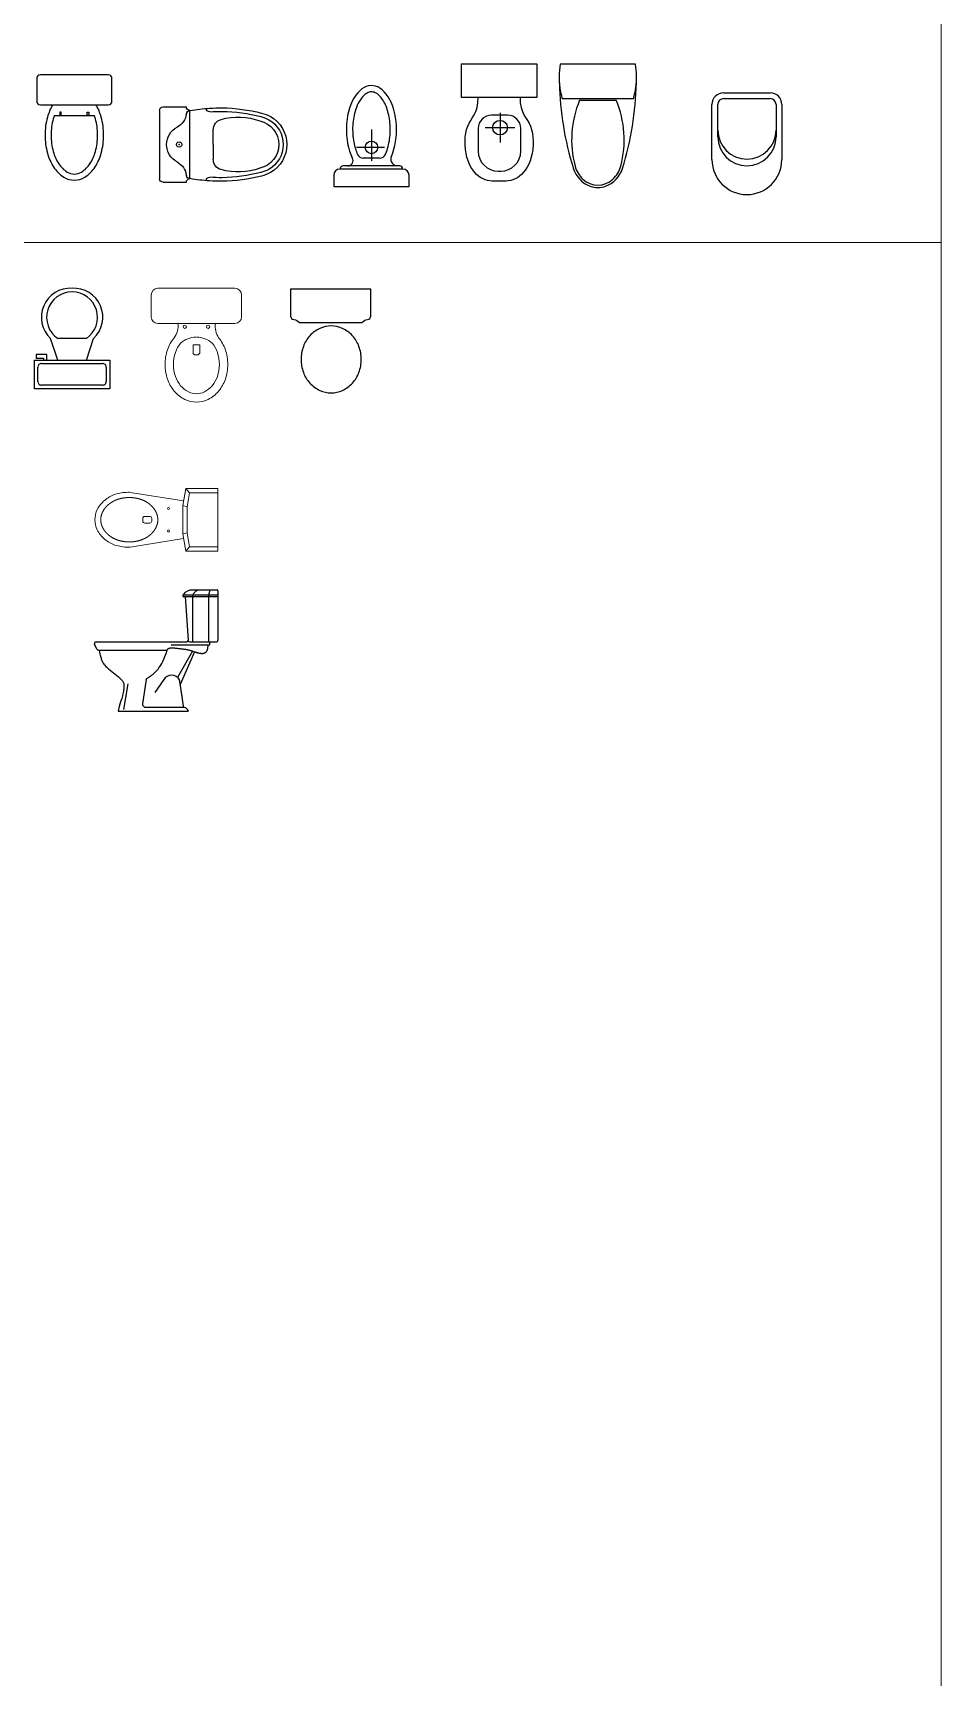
# Model space of a CAD drawing. Header units: inches. Extents: x 242965 to 445791, y 236206 to 423703.
# Drawn here: x 298588 to 304014, y 343374 to 353197 of the extents above; entities that cross this region are included whole.
import ezdxf

# ---------------------------------------------------------------- set-up
doc = ezdxf.new("R2010")
doc.units = ezdxf.units.IN
doc.header["$MEASUREMENT"] = 0
doc.layers.add('9', color=251, linetype='Continuous', lineweight=13)
doc.layers.add('e', color=96, linetype='Continuous', lineweight=5)
doc.layers.add('NOITHAT', color=8, linetype='Continuous')
doc.layers.add('THIET-BI', color=21, linetype='Continuous')

# ---------------------------------------------------------------- blocks, each defined once
blk = doc.blocks.new('A$C07EA1D67')
at = {"layer": 'NOITHAT', "linetype": 'Continuous'}
for p, q in [((0, 607.5), (0, 472.5)), ((427.5, 630), (22.5, 630)), ((450, 472.5), (450, 607.5)), ((22.5, 450), (427.5, 450)), ((147.2, 407.2), (138.4, 407.2)), ((138.4, 407.2), (138.4, 386.9)), ((147.2, 386.9), (147.2, 407.2)), ((302.6, 407.2), (311.4, 407.2)), ((302.6, 386.9), (302.6, 407.2)), ((311.4, 407.2), (311.4, 386.9)), ((105.4, 387), (344.6, 387)), ((138.4, 386.9), (147.2, 386.9)), ((311.4, 386.9), (302.6, 386.9))]:
    blk.add_line(p, q, dxfattribs=at)
for centre, radius, start, end in [((22.5, 607.5), 22.5, 90, 180), ((427.5, 607.5), 22.5, 0, 90), ((22.5, 472.5), 22.5, 180, 270), ((345.4, 300.5), 291.1, 149.09657, 164.92686), ((104.6, 300.5), 291.1, 15.07314, 30.90343), ((427.5, 472.5), 22.5, 270, 0), ((462.4, 269), 412.3, 164.92686, 180), ((462.4, 269), 376.3, 164.92686, 180), ((345.4, 300.5), 255.1, 160.17598, 164.92686), ((104.6, 300.5), 255.1, 15.07314, 19.82402), ((-12.4, 269), 376.3, 0, 15.07314), ((-12.4, 269), 412.3, 0, 15.07314), ((462.4, 269), 412.3, 180, 195.07314), ((462.4, 269), 376.3, 180, 195.07314), ((-12.4, 269), 376.3, 344.92686, 0), ((-12.4, 269), 412.3, 344.92686, 0), ((345.4, 237.5), 291.1, 195.07314, 213.03155), ((345.4, 237.5), 255.1, 195.07314, 213.03155), ((271.5, 189.4), 167, 213.03155, 237.50023), ((178.5, 189.4), 167, 302.49977, 326.96845), ((104.6, 237.5), 255.1, 326.96845, 344.92686), ((104.6, 237.5), 291.1, 326.96845, 344.92686), ((271.5, 189.4), 203, 213.03155, 237.50023), ((225, 116.4), 116.4, 237.50023, 270), ((225, 116.4), 80.4, 237.50023, 270), ((225, 116.4), 80.4, 270, 302.49977), ((225, 116.4), 116.4, 270, 302.49977), ((178.5, 189.4), 203, 302.49977, 326.96845)]:
    blk.add_arc(centre, radius, start, end, dxfattribs=at)
blk = doc.blocks.new('A$C34811E30')
at = {"layer": 'NOITHAT'}
for p, q in [((0, 428.6), (0, 21.4)), ((21.4, 450), (160.7, 450)), ((21.4, 450), (160.7, 450)), ((182.1, 21.4), (182.1, 428.6)), ((321.4, 225), (321.4, 313.1)), ((321.4, 225), (321.4, 310.7)), ((321.4, 225), (321.4, 139.3)), ((321.4, 225), (321.4, 136.9)), ((21.4, 0), (160.7, 0))]:
    blk.add_line(p, q, dxfattribs=at)
at = {"layer": 'NOITHAT', "extrusion": (0, 0, -1)}
for centre, major_axis, start_param, end_param in [((21.4, 428.6), (-15.2, 15.2), 5.497787, 7.068583), ((54.6, 423.4), (75.8, 75.8), 0.912244, 1.865091), ((54.6, 423.4), (75.8, 75.8), 0.912244, 1.865091), ((182.1, 450), (15.2, 15.2), 2.356194, 3.926991), ((182.1, 407.1), (15.2, 15.2), 4.053836, 5.497787), ((182.1, 407.1), (15.2, 15.2), 4.053836, 5.497787), ((362.9, -633.1), (-761.5, 761.5), 0.616735, 0.726828), ((299.9, 442), (-15.2, 15.2), 3.859232, 5.417668), ((375, -626.8), (757.6, 757.6), -0.855568, -0.785398), ((375, -626.8), (742.5, 742.5), -0.855568, -0.785398), ((470.4, 16.3), (-263.7, 263.7), 0.507456, 1.139683), ((349.5, -640), (-752, 752), 0.808894, 1.028291), ((349.5, -640), (-767.1, 767.1), 0.808894, 1.028291), ((567.9, 225), (136.4, 136.4), -0.562737, -0.261799), ((160.7, 225), (83.3, 83.3), 3.926991, 5.006683), ((160.7, 225), (83.3, 83.3), 3.926991, 5.006683), ((385.7, 313.1), (45.5, 45.5), 3.926991, 5.219845), ((567.9, 225), (102.3, 102.3), -0.562737, 0.785398), ((567.9, 225), (-121.2, 121.2), 1.008059, 1.308997), ((567.9, 225), (-121.2, 121.2), 1.308997, 2.356194), ((567.9, 225), (-136.4, 136.4), 1.308997, 2.356194), ((160.7, 225), (-83.3, 83.3), 4.418095, 5.497787), ((117.9, 225), (-11.4, 11.4), 5.497787, 8.63938), ((117.9, 225), (-11.4, 11.4), 5.497787, 8.63938), ((117.9, 225), (-11.4, 11.4), 2.356194, 5.497787), ((117.9, 225), (-11.4, 11.4), 2.356194, 5.497787), ((567.9, 225), (-102.3, 102.3), 2.356194, 3.70433), ((567.9, 225), (121.2, 121.2), 0.785398, 1.832596), ((567.9, 225), (136.4, 136.4), 0.785398, 1.832596), ((54.6, 26.6), (-75.8, 75.8), 1.276502, 2.229349), ((385.7, 136.9), (-45.5, 45.5), 4.204933, 5.497787), ((21.4, 21.4), (15.2, 15.2), 2.356194, 3.926991), ((182.1, 0), (-15.2, 15.2), 5.497787, 7.068583), ((182.1, 42.9), (15.2, 15.2), 2.356194, 3.800145), ((362.9, 1083.1), (761.5, 761.5), 2.414765, 2.524858), ((299.9, 8), (15.2, 15.2), 4.00711, 5.565546), ((375, 1076.8), (-757.6, 757.6), 3.926991, 3.997161), ((375, 1076.8), (-742.5, 742.5), 3.926991, 3.997161), ((470.4, 433.7), (263.7, 263.7), 2.00191, 2.634137), ((349.5, 1090), (-752, 752), 3.684098, 3.903495), ((349.5, 1090), (-767.1, 767.1), 3.684098, 3.903495), ((567.9, 225), (-121.2, 121.2), 3.403392, 3.70433), ((567.9, 225), (-136.4, 136.4), 3.403392, 3.70433)]:
    blk.add_ellipse(centre, major_axis=major_axis, ratio=1, start_param=start_param, end_param=end_param, dxfattribs=at)
at = {"layer": 'NOITHAT'}
blk.add_point((117.9, 225), dxfattribs=at)
blk.add_point((117.9, 225), dxfattribs=at)
blk = doc.blocks.new('A$C73212182')
at = {"layer": 'NOITHAT'}
for p, q in [((225, 339.5), (225, 152)), ((303.7, 232.8), (136.4, 232.8)), ((412.5, 103.7), (37.5, 103.7)), ((37.5, 103.7), (37.5, 103.7)), ((393.8, 122.4), (56.3, 122.4)), ((273.9, 169.1), (176.1, 169.1)), ((412.5, 103.7), (412.5, 103.7)), ((0, 66.2), (0, 0)), ((0, 0), (450, 0)), ((450, 0), (450, 66.2))]:
    blk.add_line(p, q, dxfattribs=at)
blk.add_circle((225, 232.8), 37.5, dxfattribs=at)
for centre, radius, start, end in [((37.5, 66.2), 37.5, 90, 180), ((56.3, 103.7), 18.8, 90, 180), ((83.6, 153.8), 31.3, 270.36155, 30.26893), ((176.1, 206.6), 37.5, 204.53644, 270), ((273.9, 206.6), 37.5, 270, 335.39081), ((381.5, 163.1), 41.1, 152.93446, 260.8462), ((393.8, 103.7), 18.8, 0, 90), ((412.5, 66.2), 37.5, 0, 90)]:
    blk.add_arc(centre, radius, start, end, dxfattribs=at)
blk.add_ellipse((225, 339.5), major_axis=(0, 262.5), ratio=0.571429, start_param=4.054981, end_param=8.558099, dxfattribs=at)
blk.add_open_spline([(308, 191), (308.9, 193), (309.8, 195.1), (321.3, 222), (329.3, 251.6), (338, 314.4), (338.7, 347.6), (332.5, 411.5), (325.7, 442.1), (306.3, 494.9), (293.7, 516.9), (271.4, 543.3), (262.2, 551.1), (244.7, 561.3), (236.6, 563.7), (221.1, 565), (213.5, 563.8), (196.8, 557), (187.8, 551.2), (169.6, 533.7), (160.5, 522), (143.9, 493.4), (136.4, 476.6), (121.1, 429.6), (115.1, 397.1), (111.3, 330.4), (113.4, 296.2), (124.4, 237.5), (132.3, 212.4), (142, 191)], degree=3, knots=[0.895376, 0.895376, 0.895376, 0.895376, 0.929709, 0.929709, 1.333856, 1.333856, 1.738003, 1.738003, 2.14215, 2.14215, 2.546297, 2.546297, 2.820895, 2.820895, 3.095493, 3.095493, 3.370091, 3.370091, 3.644689, 3.644689, 3.919287, 3.919287, 4.193885, 4.193885, 4.611492, 4.611492, 5.029098, 5.029098, 5.387582, 5.387582, 5.387582, 5.387582], dxfattribs=at)
blk = doc.blocks.new('A$C25366A43')
at = {"layer": 'NOITHAT'}
for p, q in [((0, 500.4), (0, 700.4)), ((0, 700.4), (450, 700.4)), ((450, 700.4), (450, 500.4)), ((450, 500.4), (0, 500.4)), ((98.2, 467.3), (100, 500.4)), ((350, 500.4), (351.8, 467.3)), ((66.5, 379.5), (76.6, 397)), ((76.6, 397), (85.8, 416.7)), ((85.8, 416.7), (93.2, 439.7)), ((93.2, 439.7), (98.2, 467.3)), ((274.9, 394.5), (180, 394.5)), ((230.6, 408.9), (230.6, 230.5)), ((351.8, 467.3), (356.8, 439.7)), ((356.8, 439.7), (364.2, 416.7)), ((364.2, 416.7), (373.4, 397)), ((373.4, 397), (383.5, 379.5)), ((25.9, 286.8), (30.8, 308.6)), ((30.8, 308.6), (37.7, 328.6)), ((37.7, 328.6), (46.3, 346.4)), ((46.3, 346.4), (56.2, 363)), ((56.2, 363), (66.5, 379.5)), ((100, 314.5), (100, 179.5)), ((141.4, 319.7), (319.8, 319.7)), ((354.9, 179.5), (354.9, 314.5)), ((383.5, 379.5), (393.8, 363)), ((393.8, 363), (403.7, 346.4)), ((403.7, 346.4), (412.3, 328.6)), ((412.3, 328.6), (419.2, 308.6)), ((419.2, 308.6), (424.1, 286.8)), ((21.5, 239.3), (22.8, 263.5)), ((21.9, 214.6), (21.5, 239.3)), ((24, 190.1), (21.9, 214.6)), ((22.8, 263.5), (25.9, 286.8)), ((424.1, 286.8), (427.2, 263.5)), ((428.1, 214.6), (426, 190.1)), ((427.2, 263.5), (428.5, 239.3)), ((428.5, 239.3), (428.1, 214.6)), ((27.7, 166.1), (24, 190.1)), ((32.9, 143.2), (27.7, 166.1)), ((39.6, 121.8), (32.9, 143.2)), ((47.7, 102), (39.6, 121.8)), ((57, 83.9), (47.7, 102)), ((402.3, 102), (393, 83.9)), ((410.4, 121.8), (402.3, 102)), ((417.1, 143.2), (410.4, 121.8)), ((422.3, 166.1), (417.1, 143.2)), ((426, 190.1), (422.3, 166.1)), ((67.3, 67.6), (57, 83.9)), ((78.4, 53), (67.3, 67.6)), ((90.3, 40.3), (78.4, 53)), ((102.8, 29.5), (90.3, 40.3)), ((115.6, 20.6), (102.8, 29.5)), ((128.8, 13.7), (115.6, 20.6)), ((142.1, 8.5), (128.8, 13.7)), ((155.6, 4.8), (142.1, 8.5)), ((169.3, 2.4), (155.6, 4.8)), ((183.1, 1), (169.3, 2.4)), ((197, 0.3), (183.1, 1)), ((211, 0), (197, 0.3)), ((225, 0), (211, 0)), ((220, 59.5), (234.9, 59.5)), ((239, 0), (225, 0)), ((253, 0.3), (239, 0)), ((266.9, 1), (253, 0.3)), ((280.7, 2.4), (266.9, 1)), ((294.4, 4.8), (280.7, 2.4)), ((307.9, 8.5), (294.4, 4.8)), ((321.2, 13.7), (307.9, 8.5)), ((334.4, 20.6), (321.2, 13.7)), ((347.2, 29.5), (334.4, 20.6)), ((359.7, 40.3), (347.2, 29.5)), ((371.5, 53), (359.7, 40.3)), ((382.7, 67.6), (371.5, 53)), ((393, 83.9), (382.7, 67.6))]:
    blk.add_line(p, q, dxfattribs=at)
blk.add_circle((230.6, 319.7), 43.7, dxfattribs=at)
for centre, radius, start, end in [((180, 314.5), 80, 90, 180), ((274.9, 314.5), 80, 0, 90), ((220, 179.5), 120, 180, 270), ((234.9, 179.5), 120, 270, 0)]:
    blk.add_arc(centre, radius, start, end, dxfattribs=at)
blk = doc.blocks.new('A$C748E2B85')
at = {"layer": 'NOITHAT', "linetype": 'Continuous'}
for p, q in [((454.9, 729.4), (4.9, 729.4)), ((443.4, 523.1), (16.4, 523.1)), ((120.2, 513.6), (339.6, 513.6))]:
    blk.add_line(p, q, dxfattribs=at)
at = {"layer": 'NOITHAT'}
for p, q in [((460.6, 678.3), (454.9, 729.4)), ((455.1, 575), (460.6, 625.3)), ((460.6, 625.3), (460.6, 678.3)), ((443.4, 523.1), (455.1, 575))]:
    blk.add_line(p, q, dxfattribs=at)
at = {"layer": 'NOITHAT', "linetype": 'Continuous'}
for start, end in [(170.53768, 187.73995), (187.73995, 195.82198)]:
    blk.add_arc((470.7, 651.8), 472.2, start, end, dxfattribs=at)
at = {"layer": 'NOITHAT'}
for centre, radius, start, end in [((1857.3, 657.6), 1857.7, 181.22237, 197.24774), ((-1397.5, 657.6), 1857.7, 342.75226, 358.77763), ((686.7, 277.5), 613.7, 157.37374, 194.77857), ((-226.9, 277.5), 613.7, 345.22143, 22.62626), ((242.3, 156.2), 166.7, 197.24774, 249.54761), ((253.6, 163.3), 165.8, 194.77857, 226.85426), ((217.5, 156.2), 166.7, 290.45239, 342.75226), ((206.2, 163.3), 165.8, 313.14574, 345.22143), ((229.9, 138), 131.2, 226.85426, 313.14574), ((229.9, 122.9), 131.2, 249.54761, 290.45239)]:
    blk.add_arc(centre, radius, start, end, dxfattribs=at)
blk = doc.blocks.new('A$C1E8A716F')
at = {"layer": 'NOITHAT'}
for p, q in [((69.6, 608), (347.8, 608)), ((0, 208.7), (0, 538.4)), ((34.8, 345.7), (34.8, 538.4)), ((34.8, 385.4), (34.8, 538.4)), ((69.6, 573.2), (347.8, 573.2)), ((69.6, 573.2), (347.8, 573.2)), ((382.6, 538.4), (382.6, 345.7)), ((382.6, 538.4), (382.6, 385.4)), ((417.4, 538.4), (417.4, 208.7))]:
    blk.add_line(p, q, dxfattribs=at)
for centre, radius, start, end in [((69.6, 538.4), 69.6, 90, 180), ((347.8, 538.4), 69.6, 0, 90), ((69.6, 538.4), 34.8, 90, 180), ((69.6, 538.4), 34.8, 90, 180), ((347.8, 538.4), 34.8, 0, 90), ((347.8, 538.4), 34.8, 0, 90), ((208.7, 385.4), 173.9, 180, 0), ((208.7, 345.7), 173.9, 180, 0), ((208.7, 208.7), 208.7, 180, 0)]:
    blk.add_arc(centre, radius, start, end, dxfattribs=at)
blk = doc.blocks.new('A$C0EED08DF')
at = {"layer": 'THIET-BI'}
blk.add_lwpolyline([(236.8, 420), (426.8, 420, -0.204745), (460, 439.3, 0.414214), (480, 459.3), (480, 619.3), (0, 619.3), (0, 459.3, 0.414214), (20, 439.3, -0.204745), (53.2, 420), (243.2, 420)], format="xyb", dxfattribs=at)
blk.add_lwpolyline([(63.2, 200, 0.089446), (77.2, 122.5, 0.094273), (115.9, 58.6, 0.102013), (175.3, 14.9, 0.108254), (243.2, 0, 0.108254), (311.1, 14.9, 0.102013), (370.5, 58.6, 0.094273), (409.2, 122.5, 0.089446), (423.2, 200, 0.089446), (409.2, 277.5, 0.094273), (370.5, 341.4, 0.102013), (311.1, 385.1, 0.108254), (243.2, 400, 0.108254), (175.3, 385.1, 0.102013), (115.9, 341.4, 0.094273), (77.2, 277.5, 0.089446)], format="xyb", close=True, dxfattribs=at)
blk = doc.blocks.new('A$C40450503')
at = {"layer": 'THIET-BI'}
for p, q in [((139.3, 171.4), (96.4, 300)), ((310.7, 300), (139.3, 300)), ((310.7, 171.4), (353.6, 300)), ((75, 203.6), (10.7, 203.6)), ((10.7, 203.6), (10.7, 182.1)), ((75, 171.4), (75, 203.6)), ((0, 171.4), (450, 171.4)), ((0, 0), (0, 171.4)), ((10.7, 182.1), (53.6, 182.1)), ((42.9, 150), (407.1, 150)), ((53.6, 182.1), (53.6, 171.4)), ((428.6, 128.6), (428.6, 42.9)), ((450, 171.4), (450, 0)), ((407.1, 21.4), (42.9, 21.4)), ((450, 0), (0, 0))]:
    blk.add_line(p, q, dxfattribs=at)
blk.add_lwpolyline([(21.4, 42.9), (21.4, 128.6)], dxfattribs=at)
for centre, radius, start, end in [((214.8, 426.8), 173.5, 86.62, 226.98278), ((235.2, 426.8), 173.5, 313.0172, 93.38), ((225.8, 425.9), 152.7, 90.3, 235.49457), ((224.2, 425.9), 152.7, 304.5054, 89.7), ((40.2, 131.2), 18.9, 81.8699, 188.1301), ((409.8, 131.2), 18.9, 351.8699, 98.1301), ((40.2, 40.2), 18.9, 171.8699, 278.1301), ((409.8, 40.2), 18.9, 261.8699, 8.1301)]:
    blk.add_arc(centre, radius, start, end, dxfattribs=at)
blk = doc.blocks.new('WC-P01')
at = {"linetype": 'Continuous'}
for p, q in [((-230, 0), (230, 0)), ((-270, -40), (-270, -170)), ((270, -40), (270, -170)), ((-230, -210), (230, -210)), ((-111.4, -210), (-111.4, -210)), ((-20, -337.8), (20, -337.8)), ((-20, -337.8), (-20, -385.7)), ((-18.5, -389.3), (-10.5, -397.3)), ((10.5, -397.3), (18.5, -389.3)), ((20, -337.8), (20, -385.7)), ((-10.5, -397.3), (10.5, -397.3))]:
    blk.add_line(p, q, dxfattribs=at)
for points in [[(-111.4, -210, -0.215497), (-132.6, -295.9, 0.09084), (-172.8, -367.1, 0.083285), (-187.5, -455, 0.083285), (-172.8, -542.9, 0.09084), (-132.6, -614.1, 0.104065), (-70, -663.6, 0.115836), (0, -680, 0.115836), (70, -663.6, 0.104065), (132.6, -614.1, 0.09084), (172.8, -542.9, 0.083285), (187.5, -455, 0.083285)], [(-1.8, -291.3, 0.171753), (-94.2, -327.9, 0.09084), (-125.5, -383.5, 0.083285), (-137.5, -455, 0.083285), (-125.5, -526.5, 0.09084), (-94.2, -582.1, 0.104065), (-47.7, -618.8, 0.115836), (0, -630, 0.115836)], [(1.8, -291.3, -0.171753), (94.2, -327.9, -0.09084), (125.5, -383.5, -0.083285), (137.5, -455, -0.083285), (125.5, -526.5, -0.09084), (94.2, -582.1, -0.104065), (47.7, -618.8, -0.115836), (0, -630, -0.115836)], [(187.5, -455, 0.083285), (172.8, -367.1, 0.09084), (132.6, -295.9, -0.156524), (111.4, -210)]]:
    blk.add_lwpolyline(points, format="xyb", dxfattribs=at)
at = {"color": 2, "linetype": 'Continuous'}
for points in [[(-70, -246.4), (-70, -246.4, 0.104065)], [(70, -246.4), (70, -246.4, 0.115836)]]:
    blk.add_lwpolyline(points, format="xyb", dxfattribs=at)
at = {"linetype": 'Continuous'}
for centre in [(-70, -230), (70, -230)]:
    blk.add_circle(centre, 10, dxfattribs=at)
for centre, radius, start, end in [((-230, -40), 40, 90, 180), ((230, -40), 40, 0, 90), ((-230, -170), 40, 180, 270), ((230, -170), 40, 270, 0), ((-15, -385.7), 5, 180, 225), ((15, -385.7), 5, 315, 0)]:
    blk.add_arc(centre, radius, start, end, dxfattribs=at)
blk = doc.blocks.new('A$C0EF13225')
at = {"layer": 'THIET-BI'}
for p, q in [((528.6, 695), (528.6, 685)), ((528.6, 695), (738.6, 695)), ((573.3, 725), (733.6, 725)), ((588.6, 415), (588.6, 695)), ((683.6, 415), (683.6, 695)), ((528.6, 685), (738.6, 685)), ((542.3, 685), (560.3, 424.3)), ((14.6, 370.8), (0.9, 400.8)), ((10, 415), (550.2, 415)), ((458.6, 398), (689.6, 398)), ((570.3, 415), (728.6, 415)), ((689.6, 398), (689.6, 415)), ((23.7, 365), (434.6, 365)), ((200.1, 163.2), (174.5, 11.3)), ((309.5, 190), (286.9, 44)), ((306.9, 24), (534.4, 24)), ((553.6, 15), (560.3, 0)), ((141.8, 0), (560.3, 0))]:
    blk.add_line(p, q, dxfattribs=at)
for points in [[(533.6, 695), (545.6, 711), (558.6, 720), (573.3, 725)], [(588.6, 695), (590.4, 698.1), (592, 700.9), (593.6, 703.2), (595.1, 705.3), (596.4, 707), (597.7, 708.6), (598.9, 709.9), (600, 711.2), (601, 712.3), (602.1, 713.4), (603.1, 714.4), (604, 715.4), (605, 716.3), (605.9, 717.2), (606.9, 718), (607.9, 718.8), (608.9, 719.7), (610.2, 720.6), (611.7, 721.6), (613.7, 723), (616.4, 724.7), (616.9, 725)], [(683.6, 695), (691.4, 725)], [(738.6, 720), (738.6, 425)], [(434.6, 365), (436, 367.4), (437.1, 369.3), (438.2, 370.8), (439, 372), (439.8, 372.9), (440.5, 373.6), (441.2, 374.1), (441.8, 374.6), (442.5, 375), (443.2, 375.3), (443.9, 375.7), (444.6, 376), (445.4, 376.3), (446.2, 376.6), (447, 376.9), (447.9, 377.2), (448.8, 377.5), (449.7, 377.8), (450.7, 378.1), (451.6, 378.5), (452.7, 378.8), (453.7, 379), (454.8, 379.3), (455.9, 379.5), (457, 379.7), (458.3, 379.8), (459.7, 379.8), (461.3, 379.8), (463.1, 379.8), (465.2, 379.6), (467.8, 379.4), (470.7, 379.2), (474.1, 378.8), (478, 378.4), (482.1, 377.9), (486.5, 377.4), (491.1, 376.9), (495.7, 376.4), (500.3, 375.8), (504.9, 375.3), (509.3, 374.8), (513.6, 374.4), (517.8, 373.9), (521.8, 373.5), (525.8, 373.1), (529.6, 372.6), (533.5, 372.2), (537.2, 371.7), (541, 371.1), (544.7, 370.6), (548.4, 370), (552, 369.3), (555.7, 368.6), (559.4, 367.8), (563, 367), (566.7, 366), (570.4, 365), (574.1, 363.8), (577.7, 362.7), (581.2, 361.5), (584.5, 360.4), (598.8, 355.5), (600, 355.2), (601.8, 354.6), (603.4, 354.1), (605, 353.6), (606.6, 353.2), (608.2, 352.7), (609.9, 352.2), (611.6, 351.6), (613.4, 351.1), (615.1, 350.5), (617, 350), (618.8, 349.5), (620.7, 349), (622.6, 348.5), (624.4, 348.1), (626.3, 347.7), (628.2, 347.4), (630.1, 347.1), (632, 346.9), (633.9, 346.6), (635.8, 346.5), (637.7, 346.3), (639.7, 346.2), (641.6, 346.2), (643.6, 346.1), (645.6, 346.2), (647.5, 346.3), (649.5, 346.5), (651.5, 346.8), (653.4, 347.2), (655.3, 347.7), (657.2, 348.3), (659.1, 349), (660.9, 349.8), (662.7, 350.8), (664.5, 351.8), (666.2, 353), (667.8, 354.3), (669.4, 355.8), (670.9, 357.7), (672.4, 360.2), (673.9, 363.7), (675.5, 368.3), (677.1, 374.4), (678.9, 382.2), (681.3, 398)], [(28.6, 365), (31.1, 353.8), (33.3, 344.2), (35.1, 336.1), (36.8, 329.1), (38.3, 323), (39.8, 317.6), (41.3, 312.6), (43, 307.8), (44.9, 302.9), (47.1, 297.8), (49.8, 292.6), (53.2, 287.1), (57.3, 281.2), (62.3, 275), (68.4, 268.4), (75.7, 261.3), (84.2, 253.6), (93.6, 245.6), (103.7, 237.4), (114.1, 229.1), (124.4, 220.9), (134.3, 213.1), (143.4, 205.7), (151.4, 198.9), (158, 192.9), (163.2, 187.5), (167.4, 182.7), (170.5, 178.4), (172.7, 174.3), (174.3, 170.3), (175.3, 166.4), (175.9, 162.4), (176.3, 158.2), (176.5, 153.7), (176.5, 149), (176.2, 143.9), (175.8, 138.6), (175.3, 132.9), (174.5, 126.8), (173.7, 120.3), (172.5, 113.2), (170.8, 104.4), (167.9, 92.7), (163.4, 76.9), (156.8, 55.7), (147.5, 27.8), (141.8, 0)], [(309.5, 190), (310.6, 191.6), (312.4, 193.4), (314.6, 195.4), (317.3, 197.4), (320.2, 199.5), (323.3, 201.6), (326.4, 203.7), (329.4, 205.7), (332.2, 207.7), (334.9, 209.5), (337.6, 211.4), (340.1, 213.2), (342.8, 215.2), (345.5, 217.3), (348.3, 219.6), (351.4, 222.2), (354.7, 225), (358.3, 228.2), (362.2, 231.9), (366.3, 236), (370.7, 240.8), (375.4, 246.1), (380.4, 252.2), (385.6, 259.1), (391.2, 266.8), (397, 275.7), (403, 285.8), (409.1, 297.6), (415.4, 311.1), (421.8, 326.7), (428.2, 344.6), (434.6, 365)], [(586.1, 359.9), (497, 202.6)], [(598.8, 355.5), (513.2, 160.6)]]:
    blk.add_lwpolyline(points, dxfattribs=at)
for points in [[(550.2, 415, 0.434528), (560.2, 425.7, 0.434528)], [(728.6, 415, 0.414214), (738.6, 425, 0.414214)], [(533.3, 24), (532.9, 26.8), (532.5, 30.2), (531.9, 34.2), (531.3, 38.5), (530.7, 43.2), (530.1, 47.9), (529.4, 52.7), (528.7, 57.4), (528.1, 61.8), (527.5, 66), (526.9, 70.1), (526.4, 74), (525.8, 77.7), (525.3, 81.4), (524.8, 84.9), (524.3, 88.5), (523.8, 91.9), (523.2, 95.4), (522.7, 98.8), (522.2, 102.2), (521.7, 105.6), (521.2, 108.9), (520.7, 112.2), (520.2, 115.5), (519.7, 118.7), (519.2, 121.9), (518.7, 125.1), (518.3, 128.2), (517.8, 131.2), (517.3, 134.2), (516.9, 137.2), (516.4, 140.1), (516, 142.9), (515.5, 145.7), (515.1, 148.4), (514.7, 151.1), (514.3, 153.7), (513.9, 156.3), (513.5, 158.8), (513.1, 161.2), (512.7, 163.6), (512.4, 165.9), (512, 168.2), (511.7, 170.4), (511.3, 172.5), (511, 174.6), (510.7, 176.6), (510.4, 178.5), (510.1, 180.4), (509.8, 182.2), (509.5, 184), (509.2, 185.8), (508.5, 188.2, 0.5834), (415.1, 189.2), (361.4, 112)]]:
    blk.add_lwpolyline(points, format="xyb", dxfattribs=at)
for centre, radius, start, end in [((733.6, 720), 5, 0, 90), ((10, 405), 10, 90, 204.53773), ((570.3, 425), 10, 183.94519, 270), ((23.7, 375), 10, 204.53773, 270), ((306.9, 44), 20, 180, 270), ((530, -10.2), 34.5, 46.95944, 82.7093)]:
    blk.add_arc(centre, radius, start, end, dxfattribs=at)
blk = doc.blocks.new('WC-P04')
at = {"linetype": 'Continuous'}
for p, q in [((-197.5, 444), (177.5, 444)), ((-197.5, 444), (-197.5, 252)), ((-171.5, 274), (-171.5, 444)), ((151.5, 274), (151.5, 444)), ((177.5, 444), (177.5, 252)), ((-171.5, 274), (-197.5, 252)), ((-95.1, 234.8), (-197.5, 252)), ((-87.3, 259.9), (-171.5, 274)), ((-87.3, 259.9), (-95.1, 234.8)), ((-95.1, 234.8), (75.1, 234.8)), ((-88.3, 260), (69, 260)), ((67.4, 259.9), (75.1, 234.8)), ((69, 260), (151.5, 274)), ((75.1, 234.8), (177.5, 252)), ((151.5, 274), (177.5, 252)), ((-30, 37.2), (-30, 7.2)), ((-18, 49.2), (-2, 49.2)), ((10, 37.2), (10, 7.2)), ((-18, -4.8), (-2, -4.8))]:
    blk.add_line(p, q, dxfattribs=at)
for points in [[(-173.4, -79.7), (-122.6, 239.4)], [(153.4, -79.7), (102.7, 239.4)]]:
    blk.add_lwpolyline(points, dxfattribs=at)
at = {"linetype": 'Continuous', "flags": 128}
blk.add_lwpolyline([(46.2, -239.4), (46.9, -238.9), (47.6, -238.5), (48.4, -238), (49.1, -237.5), (49.9, -237.1), (50.6, -236.6), (51.3, -236.1), (52.1, -235.6), (52.8, -235.1), (53.5, -234.6), (54.2, -234), (55, -233.5), (55.7, -233), (56.4, -232.5), (57.1, -231.9), (57.8, -231.4), (58.5, -230.8), (59.2, -230.3), (60, -229.7), (60.7, -229.2), (61.4, -228.6), (62.1, -228), (62.8, -227.4), (63.4, -226.9), (64.1, -226.3), (64.8, -225.7), (65.5, -225.1), (66.2, -224.5), (66.9, -223.9), (67.5, -223.2), (68.2, -222.6), (68.9, -222), (69.6, -221.4), (70.2, -220.7), (70.9, -220.1), (71.5, -219.4), (72.2, -218.8), (72.8, -218.1), (73.5, -217.5), (74.1, -216.8), (74.8, -216.2), (75.4, -215.5), (76.1, -214.8), (76.7, -214.1), (77.3, -213.4), (77.9, -212.8), (78.6, -212.1), (79.2, -211.4), (79.8, -210.7), (80.4, -210), (81, -209.2), (81.6, -208.5), (82.2, -207.8), (82.8, -207.1), (83.4, -206.4), (84, -205.6), (84.5, -204.9), (85.1, -204.2), (85.7, -203.4), (86.3, -202.7), (86.8, -201.9), (87.4, -201.2), (87.9, -200.4), (88.5, -199.6), (89, -198.9), (89.6, -198.1), (90.1, -197.3), (90.7, -196.6), (91.2, -195.8), (91.7, -195), (92.2, -194.2), (92.8, -193.4), (93.3, -192.6), (93.8, -191.8), (94.3, -191), (94.8, -190.2), (95.3, -189.4), (95.8, -188.6), (96.3, -187.8), (96.8, -186.9), (97.2, -186.1), (97.7, -185.3), (98.2, -184.5), (98.7, -183.6), (99.1, -182.8), (99.6, -181.9), (100, -181.1), (100.5, -180.2), (100.9, -179.4), (101.4, -178.5), (101.8, -177.7), (102.2, -176.8), (102.7, -175.9), (103.1, -175.1), (103.5, -174.2), (103.9, -173.3), (104.3, -172.4), (104.7, -171.5), (105.1, -170.7), (105.5, -169.8), (105.9, -168.9), (106.3, -168), (106.7, -167.1), (107.1, -166.2), (107.5, -165.2), (107.8, -164.3), (108.2, -163.4), (108.6, -162.5), (108.9, -161.6), (109.3, -160.6), (109.6, -159.7), (110, -158.8), (110.3, -157.9), (110.6, -156.9), (111, -156), (111.3, -155), (111.6, -154.1), (111.9, -153.1), (112.3, -152.2), (112.6, -151.2), (112.9, -150.2), (113.2, -149.3), (113.5, -148.3), (113.8, -147.3), (114, -146.4), (114.3, -145.4), (114.6, -144.4), (114.9, -143.4), (115.1, -142.4), (115.4, -141.5), (115.7, -140.5), (115.9, -139.5), (116.2, -138.5), (116.4, -137.5), (116.7, -136.5), (116.9, -135.5), (117.1, -134.5), (117.4, -133.5), (117.6, -132.5), (117.8, -131.4), (118, -130.4), (118.2, -129.4), (118.4, -128.4), (118.6, -127.4), (118.8, -126.3), (119, -125.3), (119.2, -124.3), (119.4, -123.3), (119.6, -122.2), (119.7, -121.2), (119.9, -120.2), (120.1, -119.1), (120.2, -118.1), (120.4, -117), (120.5, -116), (120.7, -115), (120.8, -113.9), (120.9, -112.9), (121.1, -111.8), (121.2, -110.8), (121.3, -109.7), (121.4, -108.7), (121.5, -107.6), (121.6, -106.6), (121.7, -105.5), (121.8, -104.5), (121.9, -103.4), (122, -102.4), (122.1, -101.3), (122.1, -100.2), (122.2, -99.2), (122.3, -98.1), (122.3, -97.1), (122.4, -96), (122.4, -94.9), (122.5, -93.9), (122.5, -92.8), (122.5, -91.8), (122.6, -90.7), (122.6, -89.6), (122.6, -88.6), (122.6, -87.5), (122.6, -86.4), (122.6, -85.4), (122.6, -84.3), (122.6, -83.2), (122.6, -82.2), (122.6, -81.1), (122.6, -80.1), (122.5, -79), (122.5, -77.9), (122.5, -76.9), (122.4, -75.8), (122.4, -74.7), (122.3, -73.7), (122.3, -72.6), (122.2, -71.6), (122.1, -70.5), (122.1, -69.4), (122, -68.4), (121.9, -67.3), (121.8, -66.3), (121.7, -65.2), (121.6, -64.2), (121.5, -63.1), (121.4, -62.1), (121.3, -61), (121.2, -60), (121.1, -58.9), (120.9, -57.9), (120.8, -56.8), (120.7, -55.8), (120.5, -54.7), (120.4, -53.7), (120.2, -52.7), (120.1, -51.6), (119.9, -50.6), (119.7, -49.5), (119.6, -48.5), (119.4, -47.5), (119.2, -46.5), (119, -45.4), (118.8, -44.4), (118.6, -43.4), (118.4, -42.4), (118.2, -41.3), (118, -40.3), (117.8, -39.3), (117.6, -38.3), (117.4, -37.3), (117.1, -36.3), (116.9, -35.3), (116.7, -34.3), (116.4, -33.3), (116.2, -32.3), (115.9, -31.3), (115.7, -30.3), (115.4, -29.3), (115.1, -28.3), (114.9, -27.3), (114.6, -26.3), (114.3, -25.3), (114, -24.4), (113.8, -23.4), (113.5, -22.4), (113.2, -21.5), (112.9, -20.5), (112.6, -19.5), (112.3, -18.6), (111.9, -17.6), (111.6, -16.7), (111.3, -15.7), (111, -14.8), (110.6, -13.8), (110.3, -12.9), (110, -12), (109.6, -11), (109.3, -10.1), (108.9, -9.2), (108.6, -8.2), (108.2, -7.3), (107.8, -6.4), (107.5, -5.5), (107.1, -4.6), (106.7, -3.7), (106.3, -2.8), (105.9, -1.9), (105.5, -1), (105.1, -0.1), (104.7, 0.8), (104.3, 1.7), (103.9, 2.6), (103.5, 3.4), (103.1, 4.3), (102.7, 5.2), (102.2, 6.1), (101.8, 6.9), (101.4, 7.8), (100.9, 8.6), (100.5, 9.5), (100, 10.3), (99.6, 11.2), (99.1, 12), (98.7, 12.9), (98.2, 13.7), (97.7, 14.5), (97.2, 15.4), (96.8, 16.2), (96.3, 17), (95.8, 17.8), (95.3, 18.7), (94.8, 19.5), (94.3, 20.3), (93.8, 21.1), (93.3, 21.9), (92.8, 22.7), (92.2, 23.5), (91.7, 24.3), (91.2, 25), (90.7, 25.8), (90.1, 26.6), (89.6, 27.4), (89, 28.1), (88.5, 28.9), (87.9, 29.7), (87.4, 30.4), (86.8, 31.2), (86.3, 31.9), (85.7, 32.7), (85.1, 33.4), (84.5, 34.2), (84, 34.9), (83.4, 35.6), (82.8, 36.3), (82.2, 37.1), (81.6, 37.8), (81, 38.5), (80.4, 39.2), (79.8, 39.9), (79.2, 40.6), (78.6, 41.3), (77.9, 42), (77.3, 42.7), (76.7, 43.4), (76.1, 44.1), (75.4, 44.7), (74.8, 45.4), (74.1, 46.1), (73.5, 46.7), (72.8, 47.4), (72.2, 48.1), (71.5, 48.7), (70.9, 49.3), (70.2, 50), (69.6, 50.6), (68.9, 51.3), (68.2, 51.9), (67.5, 52.5), (66.9, 53.1), (66.2, 53.7), (65.5, 54.3), (64.8, 54.9), (64.1, 55.5), (63.4, 56.1), (62.8, 56.7), (62.1, 57.3), (61.4, 57.9), (60.7, 58.4), (60, 59), (59.2, 59.5), (58.5, 60.1), (57.8, 60.6), (57.1, 61.2), (56.4, 61.7), (55.7, 62.3), (55, 62.8), (54.2, 63.3), (53.5, 63.8), (52.8, 64.3), (52.1, 64.8), (51.3, 65.3), (50.6, 65.8), (49.9, 66.3), (49.1, 66.8), (48.4, 67.3), (47.6, 67.7), (46.9, 68.2), (46.2, 68.7), (45.4, 69.1), (44.7, 69.6), (43.9, 70), (43.2, 70.4), (42.4, 70.9), (41.7, 71.3), (40.9, 71.7), (40.2, 72.1), (39.4, 72.5), (38.6, 72.9), (37.9, 73.3), (37.1, 73.7), (36.4, 74.1), (35.6, 74.4), (34.8, 74.8), (34.1, 75.2), (33.3, 75.5), (32.5, 75.9), (31.8, 76.2), (31, 76.5), (30.2, 76.8), (29.5, 77.2), (28.7, 77.5), (27.9, 77.8), (27.1, 78.1), (26.4, 78.4), (25.6, 78.7), (24.8, 79), (24, 79.2), (23.2, 79.5), (22.5, 79.8), (21.7, 80), (20.9, 80.3), (20.1, 80.5), (19.3, 80.7), (18.6, 81), (17.8, 81.2), (17, 81.4), (16.2, 81.6), (15.4, 81.8), (14.6, 82), (13.8, 82.2), (13, 82.4), (12.3, 82.6), (11.5, 82.8), (10.7, 82.9), (9.9, 83.1), (9.1, 83.3), (8.3, 83.4), (7.5, 83.5), (6.7, 83.7), (5.9, 83.8), (5.1, 83.9), (4.3, 84), (3.5, 84.2), (2.8, 84.3), (2, 84.4), (1.2, 84.5), (0.4, 84.5), (-0.4, 84.6), (-1.2, 84.7), (-2, 84.8), (-2.8, 84.8), (-3.6, 84.9), (-4.4, 84.9), (-5.2, 85), (-6, 85), (-6.8, 85), (-7.6, 85), (-8.4, 85.1), (-9.2, 85.1), (-10, 85.1), (-10.8, 85.1), (-11.6, 85.1), (-12.4, 85), (-13.2, 85), (-14, 85), (-14.8, 85), (-15.6, 84.9), (-16.4, 84.9), (-17.1, 84.8), (-17.9, 84.8), (-18.7, 84.7), (-19.5, 84.6), (-20.3, 84.5), (-21.1, 84.5), (-21.9, 84.4), (-22.7, 84.3), (-23.5, 84.2), (-24.3, 84), (-25.1, 83.9), (-25.9, 83.8), (-26.7, 83.7), (-27.5, 83.5), (-28.3, 83.4), (-29.1, 83.3), (-29.8, 83.1), (-30.6, 82.9), (-31.4, 82.8), (-32.2, 82.6), (-33, 82.4), (-33.8, 82.2), (-34.6, 82), (-35.4, 81.8), (-36.2, 81.6), (-36.9, 81.4), (-37.7, 81.2), (-38.5, 81), (-39.3, 80.7), (-40.1, 80.5), (-40.9, 80.3), (-41.6, 80), (-42.4, 79.8), (-43.2, 79.5), (-44, 79.2), (-44.8, 79), (-45.5, 78.7), (-46.3, 78.4), (-47.1, 78.1), (-47.9, 77.8), (-48.6, 77.5), (-49.4, 77.2), (-50.2, 76.8), (-51, 76.5), (-51.7, 76.2), (-52.5, 75.9), (-53.3, 75.5), (-54, 75.2), (-54.8, 74.8), (-55.6, 74.4), (-56.3, 74.1), (-57.1, 73.7), (-57.8, 73.3), (-58.6, 72.9), (-59.4, 72.5), (-60.1, 72.1), (-60.9, 71.7), (-61.6, 71.3), (-62.4, 70.9), (-63.1, 70.4), (-63.9, 70), (-64.6, 69.6), (-65.4, 69.1), (-66.1, 68.7), (-66.9, 68.2), (-67.6, 67.7), (-68.3, 67.3), (-69.1, 66.8), (-69.8, 66.3), (-70.6, 65.8), (-71.3, 65.3), (-72, 64.8), (-72.7, 64.3), (-73.5, 63.8), (-74.2, 63.3), (-74.9, 62.8), (-75.6, 62.3), (-76.4, 61.7), (-77.1, 61.2), (-77.8, 60.6), (-78.5, 60.1), (-79.2, 59.5), (-79.9, 59), (-80.6, 58.4), (-81.3, 57.9), (-82, 57.3), (-82.7, 56.7), (-83.4, 56.1), (-84.1, 55.5), (-84.8, 54.9), (-85.5, 54.3), (-86.2, 53.7), (-86.8, 53.1), (-87.5, 52.5), (-88.2, 51.9), (-88.9, 51.3), (-89.5, 50.6), (-90.2, 50), (-90.8, 49.3), (-91.5, 48.7), (-92.2, 48.1), (-92.8, 47.4), (-93.5, 46.7), (-94.1, 46.1), (-94.7, 45.4), (-95.4, 44.7), (-96, 44.1), (-96.6, 43.4), (-97.3, 42.7), (-97.9, 42), (-98.5, 41.3), (-99.1, 40.6), (-99.7, 39.9), (-100.4, 39.2), (-101, 38.5), (-101.6, 37.8), (-102.2, 37.1), (-102.8, 36.3), (-103.3, 35.6), (-103.9, 34.9), (-104.5, 34.2), (-105.1, 33.4), (-105.7, 32.7), (-106.2, 31.9), (-106.8, 31.2), (-107.4, 30.4), (-107.9, 29.7), (-108.5, 28.9), (-109, 28.1), (-109.6, 27.4), (-110.1, 26.6), (-110.6, 25.8), (-111.2, 25), (-111.7, 24.3), (-112.2, 23.5), (-112.7, 22.7), (-113.2, 21.9), (-113.8, 21.1), (-114.3, 20.3), (-114.8, 19.5), (-115.3, 18.7), (-115.7, 17.8), (-116.2, 17), (-116.7, 16.2), (-117.2, 15.4), (-117.7, 14.5), (-118.1, 13.7), (-118.6, 12.9), (-119.1, 12), (-119.5, 11.2), (-120, 10.3), (-120.4, 9.5), (-120.9, 8.6), (-121.3, 7.8), (-121.8, 6.9), (-122.2, 6.1), (-122.6, 5.2), (-123, 4.3), (-123.5, 3.4), (-123.9, 2.6), (-124.3, 1.7), (-124.7, 0.8), (-125.1, -0.1), (-125.5, -1), (-125.9, -1.9), (-126.3, -2.8), (-126.7, -3.7), (-127, -4.6), (-127.4, -5.5), (-127.8, -6.4), (-128.2, -7.3), (-128.5, -8.2), (-128.9, -9.2), (-129.2, -10.1), (-129.6, -11), (-129.9, -12), (-130.3, -12.9), (-130.6, -13.8), (-130.9, -14.8), (-131.3, -15.7), (-131.6, -16.7), (-131.9, -17.6), (-132.2, -18.6), (-132.5, -19.5), (-132.8, -20.5), (-133.1, -21.5), (-133.4, -22.4), (-133.7, -23.4), (-134, -24.4), (-134.3, -25.3), (-134.6, -26.3), (-134.8, -27.3), (-135.1, -28.3), (-135.4, -29.3), (-135.6, -30.3), (-135.9, -31.3), (-136.1, -32.3), (-136.4, -33.3), (-136.6, -34.3), (-136.9, -35.3), (-137.1, -36.3), (-137.3, -37.3), (-137.5, -38.3), (-137.8, -39.3), (-138, -40.3), (-138.2, -41.3), (-138.4, -42.4), (-138.6, -43.4), (-138.8, -44.4), (-139, -45.4), (-139.2, -46.5), (-139.3, -47.5), (-139.5, -48.5), (-139.7, -49.5), (-139.9, -50.6), (-140, -51.6), (-140.2, -52.7), (-140.3, -53.7), (-140.5, -54.7), (-140.6, -55.8), (-140.8, -56.8), (-140.9, -57.9), (-141, -58.9), (-141.1, -60), (-141.3, -61), (-141.4, -62.1), (-141.5, -63.1), (-141.6, -64.2), (-141.7, -65.2), (-141.8, -66.3), (-141.9, -67.3), (-141.9, -68.4), (-142, -69.4), (-142.1, -70.5), (-142.2, -71.6), (-142.2, -72.6), (-142.3, -73.7), (-142.3, -74.7), (-142.4, -75.8), (-142.4, -76.9), (-142.5, -77.9), (-142.5, -79), (-142.5, -80.1), (-142.6, -81.1), (-142.6, -82.2), (-142.6, -83.2), (-142.6, -84.3), (-142.6, -85.4), (-142.6, -86.4), (-142.6, -87.5), (-142.6, -88.6), (-142.6, -89.6), (-142.5, -90.7), (-142.5, -91.8), (-142.5, -92.8), (-142.4, -93.9), (-142.4, -94.9), (-142.3, -96), (-142.3, -97.1), (-142.2, -98.1), (-142.2, -99.2), (-142.1, -100.2), (-142, -101.3), (-141.9, -102.4), (-141.9, -103.4), (-141.8, -104.5), (-141.7, -105.5), (-141.6, -106.6), (-141.5, -107.6), (-141.4, -108.7), (-141.3, -109.7), (-141.1, -110.8), (-141, -111.8), (-140.9, -112.9), (-140.8, -113.9), (-140.6, -115), (-140.5, -116), (-140.3, -117), (-140.2, -118.1), (-140, -119.1), (-139.9, -120.2), (-139.7, -121.2), (-139.5, -122.2), (-139.3, -123.3), (-139.2, -124.3), (-139, -125.3), (-138.8, -126.3), (-138.6, -127.4), (-138.4, -128.4), (-138.2, -129.4), (-138, -130.4), (-137.8, -131.4), (-137.5, -132.5), (-137.3, -133.5), (-137.1, -134.5), (-136.9, -135.5), (-136.6, -136.5), (-136.4, -137.5), (-136.1, -138.5), (-135.9, -139.5), (-135.6, -140.5), (-135.4, -141.5), (-135.1, -142.4), (-134.8, -143.4), (-134.6, -144.4), (-134.3, -145.4), (-134, -146.4), (-133.7, -147.3), (-133.4, -148.3), (-133.1, -149.3), (-132.8, -150.2), (-132.5, -151.2), (-132.2, -152.2), (-131.9, -153.1), (-131.6, -154.1), (-131.3, -155), (-130.9, -156), (-130.6, -156.9), (-130.3, -157.9), (-129.9, -158.8), (-129.6, -159.7), (-129.2, -160.6), (-128.9, -161.6), (-128.5, -162.5), (-128.2, -163.4), (-127.8, -164.3), (-127.4, -165.2), (-127, -166.2), (-126.7, -167.1), (-126.3, -168), (-125.9, -168.9), (-125.5, -169.8), (-125.1, -170.7), (-124.7, -171.5), (-124.3, -172.4), (-123.9, -173.3), (-123.5, -174.2), (-123, -175.1), (-122.6, -175.9), (-122.2, -176.8), (-121.8, -177.7), (-121.3, -178.5), (-120.9, -179.4), (-120.4, -180.2), (-120, -181.1), (-119.5, -181.9), (-119.1, -182.8), (-118.6, -183.6), (-118.1, -184.5), (-117.7, -185.3), (-117.2, -186.1), (-116.7, -186.9), (-116.2, -187.8), (-115.7, -188.6), (-115.3, -189.4), (-114.8, -190.2), (-114.3, -191), (-113.8, -191.8), (-113.2, -192.6), (-112.7, -193.4), (-112.2, -194.2), (-111.7, -195), (-111.2, -195.8), (-110.6, -196.6), (-110.1, -197.3), (-109.6, -198.1), (-109, -198.9), (-108.5, -199.6), (-107.9, -200.4), (-107.4, -201.2), (-106.8, -201.9), (-106.2, -202.7), (-105.7, -203.4), (-105.1, -204.2), (-104.5, -204.9), (-103.9, -205.6), (-103.3, -206.4), (-102.8, -207.1), (-102.2, -207.8), (-101.6, -208.5), (-101, -209.2), (-100.4, -210), (-99.7, -210.7), (-99.1, -211.4), (-98.5, -212.1), (-97.9, -212.8), (-97.3, -213.4), (-96.6, -214.1), (-96, -214.8), (-95.4, -215.5), (-94.7, -216.2), (-94.1, -216.8), (-93.5, -217.5), (-92.8, -218.1), (-92.2, -218.8), (-91.5, -219.4), (-90.8, -220.1), (-90.2, -220.7), (-89.5, -221.4), (-88.9, -222), (-88.2, -222.6), (-87.5, -223.2), (-86.8, -223.9), (-86.2, -224.5), (-85.5, -225.1), (-84.8, -225.7), (-84.1, -226.3), (-83.4, -226.9), (-82.7, -227.4), (-82, -228), (-81.3, -228.6), (-80.6, -229.2), (-79.9, -229.7), (-79.2, -230.3), (-78.5, -230.8), (-77.8, -231.4), (-77.1, -231.9), (-76.4, -232.5), (-75.6, -233), (-74.9, -233.5), (-74.2, -234), (-73.5, -234.6), (-72.7, -235.1), (-72, -235.6), (-71.3, -236.1), (-70.6, -236.6), (-69.8, -237.1), (-69.1, -237.5), (-68.3, -238), (-67.6, -238.5), (-66.9, -238.9), (-66.1, -239.4), (-65.4, -239.9), (-64.6, -240.3), (-63.9, -240.7), (-63.1, -241.2), (-62.4, -241.6), (-61.6, -242), (-60.9, -242.4), (-60.1, -242.8), (-59.4, -243.3), (-58.6, -243.6), (-57.8, -244), (-57.1, -244.4), (-56.3, -244.8), (-55.6, -245.2), (-54.8, -245.5), (-54, -245.9), (-53.3, -246.2), (-52.5, -246.6), (-51.7, -246.9), (-51, -247.3), (-50.2, -247.6), (-49.4, -247.9), (-48.6, -248.2), (-47.9, -248.5), (-47.1, -248.8), (-46.3, -249.1), (-45.5, -249.4), (-44.8, -249.7), (-44, -250), (-43.2, -250.2), (-42.4, -250.5), (-41.6, -250.8), (-40.9, -251), (-40.1, -251.3), (-39.3, -251.5), (-38.5, -251.7), (-37.7, -251.9), (-36.9, -252.2), (-36.2, -252.4), (-35.4, -252.6), (-34.6, -252.8), (-33.8, -253), (-33, -253.2), (-32.2, -253.3), (-31.4, -253.5), (-30.6, -253.7), (-29.8, -253.8), (-29.1, -254), (-28.3, -254.1), (-27.5, -254.3), (-26.7, -254.4), (-25.9, -254.5), (-25.1, -254.7), (-24.3, -254.8), (-23.5, -254.9), (-22.7, -255), (-21.9, -255.1), (-21.1, -255.2), (-20.3, -255.3), (-19.5, -255.4), (-18.7, -255.4), (-17.9, -255.5), (-17.1, -255.6), (-16.4, -255.6), (-15.6, -255.7), (-14.8, -255.7), (-14, -255.7), (-13.2, -255.8), (-12.4, -255.8), (-11.6, -255.8), (-10.8, -255.8), (-10, -255.8), (-9.2, -255.8), (-8.4, -255.8), (-7.6, -255.8), (-6.8, -255.8), (-6, -255.7), (-5.2, -255.7), (-4.4, -255.7), (-3.6, -255.6), (-2.8, -255.6), (-2, -255.5), (-1.2, -255.4), (-0.4, -255.4), (0.4, -255.3), (1.2, -255.2), (2, -255.1), (2.8, -255), (3.5, -254.9), (4.3, -254.8), (5.1, -254.7), (5.9, -254.5), (6.7, -254.4), (7.5, -254.3), (8.3, -254.1), (9.1, -254), (9.9, -253.8), (10.7, -253.7), (11.5, -253.5), (12.3, -253.3), (13, -253.2), (13.8, -253), (14.6, -252.8), (15.4, -252.6), (16.2, -252.4), (17, -252.2), (17.8, -251.9), (18.6, -251.7), (19.3, -251.5), (20.1, -251.3), (20.9, -251), (21.7, -250.8), (22.5, -250.5), (23.2, -250.2), (24, -250), (24.8, -249.7), (25.6, -249.4), (26.4, -249.1), (27.1, -248.8), (27.9, -248.5), (28.7, -248.2), (29.5, -247.9), (30.2, -247.6), (31, -247.3), (31.8, -246.9), (32.5, -246.6), (33.3, -246.2), (34.1, -245.9), (34.8, -245.5), (35.6, -245.2), (36.4, -244.8), (37.1, -244.4), (37.9, -244), (38.6, -243.6), (39.4, -243.3), (40.2, -242.8), (40.9, -242.4), (41.7, -242), (42.4, -241.6), (43.2, -241.2), (43.9, -240.7), (44.7, -240.3), (45.4, -239.9)], close=True, dxfattribs=at)
at = {"linetype": 'Continuous'}
for points in [[(-173.4, -79.7, 0.015046), (-173.8, -93.9, 0.083085), (-160.9, -170.9, 0.090721), (-125.8, -233.3, 0.104126), (-71.1, -276.6, 0.116097), (-10, -291, 0.116097)], [(-10, -291, 0.116097), (51.1, -276.6, 0.104126), (105.9, -233.3, 0.090721), (141, -170.9, 0.083085), (153.8, -93.9, 0.015046), (153.4, -79.7, 0.090721)]]:
    blk.add_lwpolyline(points, format="xyb", dxfattribs=at)
for centre in [(-77, 149), (57.1, 149)]:
    blk.add_circle(centre, 6.05, dxfattribs=at)
for centre, start, end in [((-18, 37.2), 90, 180), ((-18, 7.2), 180, 270), ((-2, 37.2), 0, 90), ((-2, 7.2), 270, 0)]:
    blk.add_arc(centre, 12, start, end, dxfattribs=at)

msp = doc.modelspace()

# ---------------------------------------------------------------- linework, layer by layer
at = {"layer": '9'}
msp.add_line((291368.494, 351944.284), (304014.403, 351944.284), dxfattribs=at)
at = {"layer": 'e', "linetype": 'Continuous'}
msp.add_line((304014.403, 336420.808), (304014.403, 372060.808), dxfattribs=at)

# ---------------------------------------------------------------- block references
at = {"layer": '9'}
for name, p in [('A$C07EA1D67', (298610.869, 352316.916)), ('A$C25366A43', (301148.663, 352310.857)), ('A$C748E2B85', (301733.998, 352280.422)), ('A$C73212182', (300386.066, 352279.875)), ('A$C34811E30', (299344.468, 352304.661)), ('A$C1E8A716F', (302645.396, 352230.852)), ('A$C40450503', (298597.328, 351070.907)), ('WC-P01', (299565.27, 351670.999)), ('A$C0EED08DF', (300127.095, 351046.041)), ('A$C0EF13225', (298955.391, 349143.735))]:
    msp.add_blockref(name, p, dxfattribs=at)
at = {"layer": '9', "rotation": 270}
msp.add_blockref('WC-P04', (299249.559, 350278.24), dxfattribs=at)

doc.saveas('drawing.dxf')
